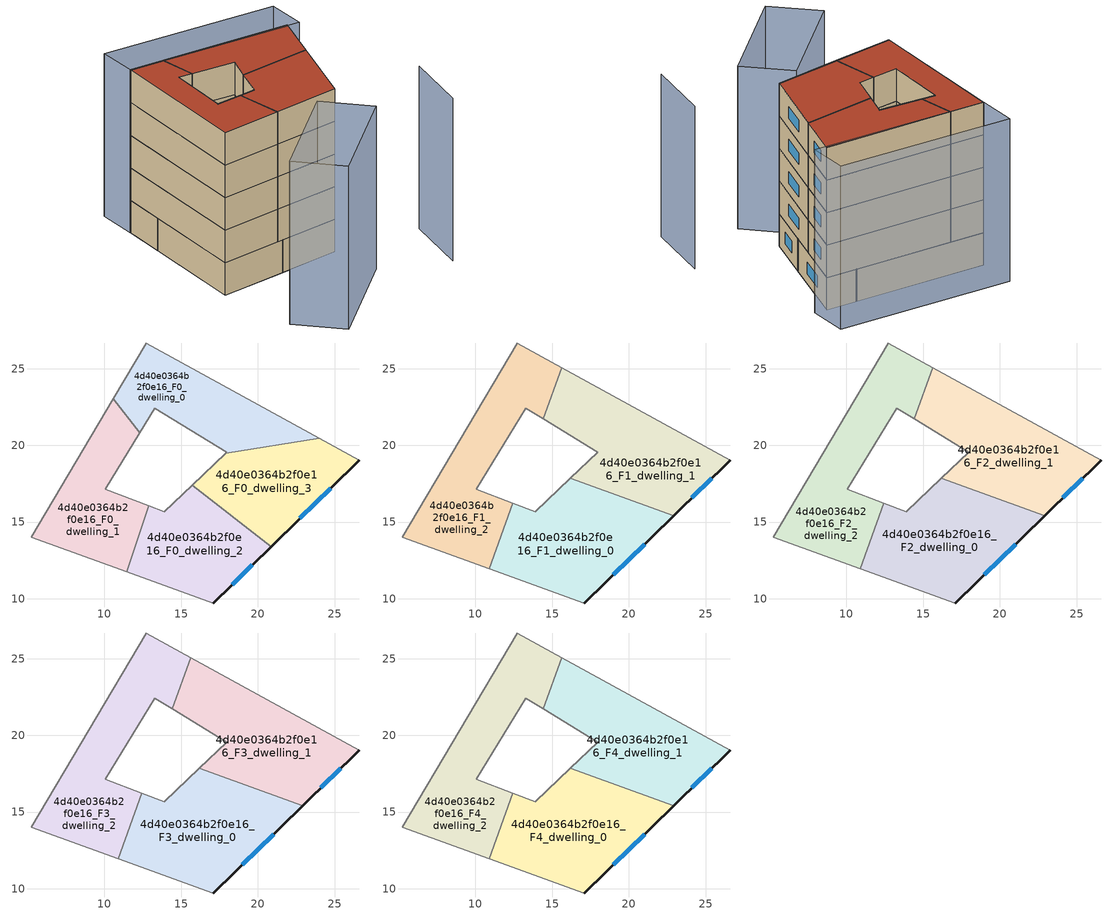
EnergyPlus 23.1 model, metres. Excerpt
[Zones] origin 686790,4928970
4d40e0364b2f0e16_F0_dwelling_0
 floor ground (EU_floor_Construction): 23.99,20.46 12.71,26.67 10.56,23.03 12.3,20.82 13.28,22.42 17.98,19.56 17.91,19.49 z0
 wall to 4d40e0364b2f0e16_F0_dwelling_3 (EU_wall_Construction): 23.99,20.46 17.91,19.49 z0:3
 wall adiabatic (EU_wall_Construction): 17.91,19.49 17.98,19.56 13.28,22.42 12.3,20.82 / 10.56,23.03 12.71,26.67 23.99,20.46 z0:3
 wall to 4d40e0364b2f0e16_F0_dwelling_1 (EU_wall_Construction): 12.3,20.82 10.56,23.03 z0:3
4d40e0364b2f0e16_F0_dwelling_1
 floor ground (EU_floor_Construction): 11.44,11.76 12.9,16.05 10.06,17.12 12.3,20.82 10.56,23.03 5.23,14 z0
 wall adiabatic (EU_wall_Construction): 12.3,20.82 10.06,17.12 12.9,16.05 / 11.44,11.76 5.23,14 10.56,23.03 z0:3
 wall to 4d40e0364b2f0e16_F0_dwelling_2 (EU_wall_Construction): 12.9,16.05 11.44,11.76 z0:3
4d40e0364b2f0e16_F0_dwelling_2
 floor ground (EU_floor_Construction): 20.86,13.41 15.71,17.41 13.89,15.67 12.9,16.05 11.44,11.76 17.1,9.72 z0
 wall outside (EU_wall_Construction): 20.86,13.41 17.1,9.72 z0:3
 wall adiabatic (EU_wall_Construction): 12.9,16.05 13.89,15.67 15.71,17.41 / 17.1,9.72 11.44,11.76 z0:3
 wall to 4d40e0364b2f0e16_F0_dwelling_3 (EU_wall_Construction): 15.71,17.41 20.86,13.41 z0:3
 window (EU_Window_Construction): 19.64,12.21 18.32,10.92 z0.98:2.02
4d40e0364b2f0e16_F0_dwelling_3
 floor ground (EU_floor_Construction): 26.6,19.02 23.99,20.46 17.91,19.49 15.71,17.41 20.86,13.41 z0
 wall outside (EU_wall_Construction): 26.6,19.02 20.86,13.41 z0:3
 wall adiabatic (EU_wall_Construction): 15.71,17.41 17.91,19.49 / 23.99,20.46 26.6,19.02 z0:3
 window (EU_Window_Construction): 24.73,17.2 22.73,15.23 z0.98:2.02
4d40e0364b2f0e16_F1_dwelling_0
 floor to 4d40e0364b2f0e16_F0_dwelling_2 (EU_floor_Construction): 20.86,13.41 15.71,17.41 13.89,15.67 12.9,16.05 11.44,11.76 17.1,9.72 z3
 floor to 4d40e0364b2f0e16_F0_dwelling_1 (EU_floor_Construction): 11.44,11.76 12.9,16.05 12.44,16.22 10.9,11.96 z3
 floor to 4d40e0364b2f0e16_F0_dwelling_3 (EU_floor_Construction): 22.91,15.41 16.17,17.84 15.71,17.41 20.86,13.41 z3
 wall outside (EU_wall_Construction): 22.91,15.41 17.1,9.72 z3:6
 wall to 4d40e0364b2f0e16_F1_dwelling_1 (EU_wall_Construction): 16.17,17.84 22.91,15.41 z3:6
 wall adiabatic (EU_wall_Construction): 17.1,9.72 10.9,11.96 / 12.44,16.22 13.89,15.67 16.17,17.84 z3:6
 wall to 4d40e0364b2f0e16_F1_dwelling_2 (EU_wall_Construction): 10.9,11.96 12.44,16.22 z3:6
 window (EU_Window_Construction): 21.02,13.56 18.99,11.57 z3.98:5.02
4d40e0364b2f0e16_F1_dwelling_1
 floor to 4d40e0364b2f0e16_F0_dwelling_0 (EU_floor_Construction): 23.99,20.46 15.63,25.06 14.42,21.73 17.98,19.56 17.91,19.49 z3
 floor to 4d40e0364b2f0e16_F0_dwelling_3 (EU_floor_Construction): 26.6,19.02 23.99,20.46 17.91,19.49 16.17,17.84 22.91,15.41 z3
 wall outside (EU_wall_Construction): 26.6,19.02 22.91,15.41 z3:6
 wall to 4d40e0364b2f0e16_F1_dwelling_2 (EU_wall_Construction): 14.42,21.73 15.63,25.06 z3:6
 wall adiabatic (EU_wall_Construction): 15.63,25.06 26.6,19.02 / 16.17,17.84 17.98,19.56 14.42,21.73 z3:6
 window (EU_Window_Construction): 25.4,17.85 24.11,16.59 z3.98:5.02
4d40e0364b2f0e16_F1_dwelling_2
 floor to 4d40e0364b2f0e16_F0_dwelling_1 (EU_floor_Construction): 10.9,11.96 12.44,16.22 10.06,17.12 12.3,20.82 10.56,23.03 5.23,14 z3
 floor to 4d40e0364b2f0e16_F0_dwelling_0 (EU_floor_Construction): 14.42,21.73 15.63,25.06 12.71,26.67 10.56,23.03 12.3,20.82 13.28,22.42 z3
 wall adiabatic (EU_wall_Construction): 14.42,21.73 13.28,22.42 10.06,17.12 12.44,16.22 / 10.9,11.96 5.23,14 12.71,26.67 15.63,25.06 z3:6
4d40e0364b2f0e16_F2_dwelling_0
 floor to 4d40e0364b2f0e16_F1_dwelling_0 (EU_floor_Construction): 22.91,15.41 16.17,17.84 13.89,15.67 12.44,16.22 10.9,11.96 17.1,9.72 z6
 wall outside (EU_wall_Construction): 22.91,15.41 17.1,9.72 z6:9
 wall to 4d40e0364b2f0e16_F2_dwelling_1 (EU_wall_Construction): 16.17,17.84 22.91,15.41 z6:9
 wall adiabatic (EU_wall_Construction): 17.1,9.72 10.9,11.96 / 12.44,16.22 13.89,15.67 16.17,17.84 z6:9
 wall to 4d40e0364b2f0e16_F2_dwelling_2 (EU_wall_Construction): 10.9,11.96 12.44,16.22 z6:9
 window (EU_Window_Construction): 21.02,13.56 18.99,11.57 z6.98:8.02
4d40e0364b2f0e16_F2_dwelling_1
 floor to 4d40e0364b2f0e16_F1_dwelling_1 (EU_floor_Construction): 26.6,19.02 15.63,25.06 14.42,21.73 17.98,19.56 16.17,17.84 22.91,15.41 z6
 wall outside (EU_wall_Construction): 26.6,19.02 22.91,15.41 z6:9
 wall to 4d40e0364b2f0e16_F2_dwelling_2 (EU_wall_Construction): 14.42,21.73 15.63,25.06 z6:9
 wall adiabatic (EU_wall_Construction): 15.63,25.06 26.6,19.02 / 16.17,17.84 17.98,19.56 14.42,21.73 z6:9
 window (EU_Window_Construction): 25.4,17.85 24.11,16.59 z6.98:8.02
4d40e0364b2f0e16_F2_dwelling_2
 floor to 4d40e0364b2f0e16_F1_dwelling_2 (EU_floor_Construction): 10.9,11.96 12.44,16.22 10.06,17.12 13.28,22.42 14.42,21.73 15.63,25.06 12.71,26.67 5.23,14 z6
 wall adiabatic (EU_wall_Construction): 14.42,21.73 13.28,22.42 10.06,17.12 12.44,16.22 / 10.9,11.96 5.23,14 12.71,26.67 15.63,25.06 z6:9
4d40e0364b2f0e16_F3_dwelling_0
 floor to 4d40e0364b2f0e16_F2_dwelling_0 (EU_floor_Construction): 22.91,15.41 16.17,17.84 13.89,15.67 12.44,16.22 10.9,11.96 17.1,9.72 z9
 wall outside (EU_wall_Construction): 22.91,15.41 17.1,9.72 z9:12
 wall to 4d40e0364b2f0e16_F3_dwelling_1 (EU_wall_Construction): 16.17,17.84 22.91,15.41 z9:12
 wall adiabatic (EU_wall_Construction): 17.1,9.72 10.9,11.96 / 12.44,16.22 13.89,15.67 16.17,17.84 z9:12
 wall to 4d40e0364b2f0e16_F3_dwelling_2 (EU_wall_Construction): 10.9,11.96 12.44,16.22 z9:12
 window (EU_Window_Construction): 21.02,13.56 18.99,11.57 z9.98:11.02
4d40e0364b2f0e16_F3_dwelling_1
 floor to 4d40e0364b2f0e16_F2_dwelling_1 (EU_floor_Construction): 26.6,19.02 15.63,25.06 14.42,21.73 17.98,19.56 16.17,17.84 22.91,15.41 z9
 wall outside (EU_wall_Construction): 26.6,19.02 22.91,15.41 z9:12
 wall to 4d40e0364b2f0e16_F3_dwelling_2 (EU_wall_Construction): 14.42,21.73 15.63,25.06 z9:12
 wall adiabatic (EU_wall_Construction): 15.63,25.06 26.6,19.02 / 16.17,17.84 17.98,19.56 14.42,21.73 z9:12
 window (EU_Window_Construction): 25.4,17.85 24.11,16.59 z9.98:11.02
4d40e0364b2f0e16_F3_dwelling_2
 floor to 4d40e0364b2f0e16_F2_dwelling_2 (EU_floor_Construction): 10.9,11.96 12.44,16.22 10.06,17.12 13.28,22.42 14.42,21.73 15.63,25.06 12.71,26.67 5.23,14 z9
 wall adiabatic (EU_wall_Construction): 14.42,21.73 13.28,22.42 10.06,17.12 12.44,16.22 / 10.9,11.96 5.23,14 12.71,26.67 15.63,25.06 z9:12
4d40e0364b2f0e16_F4_dwelling_0
 floor to 4d40e0364b2f0e16_F3_dwelling_0 (EU_floor_Construction): 22.91,15.41 16.17,17.84 13.89,15.67 12.44,16.22 10.9,11.96 17.1,9.72 z12
 wall outside (EU_wall_Construction): 22.91,15.41 17.1,9.72 z12:15
 wall to 4d40e0364b2f0e16_F4_dwelling_1 (EU_wall_Construction): 16.17,17.84 22.91,15.41 z12:15
 wall adiabatic (EU_wall_Construction): 17.1,9.72 10.9,11.96 / 12.44,16.22 13.89,15.67 16.17,17.84 z12:15
 wall to 4d40e0364b2f0e16_F4_dwelling_2 (EU_wall_Construction): 10.9,11.96 12.44,16.22 z12:15
 window (EU_Window_Construction): 21.02,13.56 18.99,11.57 z12.98:14.02
 roof outside (EU_roof_Construction): 22.91,15.41 17.1,9.72 10.9,11.96 12.44,16.22 13.89,15.67 16.17,17.84 z15
4d40e0364b2f0e16_F4_dwelling_1
 floor to 4d40e0364b2f0e16_F3_dwelling_1 (EU_floor_Construction): 26.6,19.02 15.63,25.06 14.42,21.73 17.98,19.56 16.17,17.84 22.91,15.41 z12
 wall outside (EU_wall_Construction): 26.6,19.02 22.91,15.41 z12:15
 wall to 4d40e0364b2f0e16_F4_dwelling_2 (EU_wall_Construction): 14.42,21.73 15.63,25.06 z12:15
 wall adiabatic (EU_wall_Construction): 15.63,25.06 26.6,19.02 / 16.17,17.84 17.98,19.56 14.42,21.73 z12:15
 window (EU_Window_Construction): 25.4,17.85 24.11,16.59 z12.98:14.02
 roof outside (EU_roof_Construction): 26.6,19.02 22.91,15.41 16.17,17.84 17.98,19.56 14.42,21.73 15.63,25.06 z15
4d40e0364b2f0e16_F4_dwelling_2
 floor to 4d40e0364b2f0e16_F3_dwelling_2 (EU_floor_Construction): 10.9,11.96 12.44,16.22 10.06,17.12 13.28,22.42 14.42,21.73 15.63,25.06 12.71,26.67 5.23,14 z12
 wall adiabatic (EU_wall_Construction): 14.42,21.73 13.28,22.42 10.06,17.12 12.44,16.22 / 10.9,11.96 5.23,14 12.71,26.67 15.63,25.06 z12:15
 roof outside (EU_roof_Construction): 15.63,25.06 14.42,21.73 13.28,22.42 10.06,17.12 12.44,16.22 10.9,11.96 5.23,14 12.71,26.67 z15
shading: 19.91,0.14 24.3,5.48 / 2.62,6.63 14.23,9.95 / 14.23,9.95 15.61,5.11 / 15.61,5.11 4,1.78 / 4,1.78 2.62,6.63 / 14.62,30.06 29.37,21.72 / 29.37,21.72 27.46,18.34 / 27.46,18.34 12.71,26.67 / 12.71,26.67 14.62,30.06 z0:15
[Building]
EU S2 Campaign: North Axis=0; Terrain=City; Solar Distribution=FullExterior
[Site:Location]
Bologna: Latitude=44.5; Longitude=11.25; Time Zone=1; Elevation=37
[SizingPeriod:WeatherFileDays]
AnnualSizingPeriod: Begin Month=1; Begin Day of Month=1; End Month=12; End Day of Month=31; Day of Week for Start Day=Monday; Use Weather File Daylight Saving Period=No; Use Weather File Rain and Snow Indicators=No
[MATERIAL]
EU_InternalMass_Material: Roughness=MediumRough; Thickness=0.1; Conductivity=1; Density=1800; Specific Heat=900; Thermal Absorptance=0.9; Solar Absorptance=0.7; Visible Absorptance=0.7
[MATERIAL:NOMASS] Roughness=MediumRough; Thermal Absorptance=0.9; Solar Absorptance=0.7; Visible Absorptance=0.7
Name | Thermal Resistance
EU_wall_NoMass | 0.905828
EU_roof_NoMass | 0.37593
EU_floor_NoMass | 0.67114
[WINDOWMATERIAL:SIMPLEGLAZINGSYSTEM]
EU_Window_SimpleGlazing: UFactor=4.52486; Solar Heat Gain Coefficient=0.85; Visible Transmittance=0.85
[CONSTRUCTION]
EU_wall_Construction: EU_wall_NoMass
EU_roof_Construction: EU_roof_NoMass
EU_floor_Construction: EU_floor_NoMass
EU_InternalMass_Construction: EU_InternalMass_Material
EU_Window_Construction: EU_Window_SimpleGlazing
[ZONE] Type=1; Multiplier=1; Ceiling Height=autocalculate; Floor Area=autocalculate; Part of Total Floor Area=Yes
Name | Volume
4d40e0364b2f0e16_F0_dwelling_0 | 123.464
4d40e0364b2f0e16_F1_dwelling_0; 4d40e0364b2f0e16_F2_dwelling_0; 4d40e0364b2f0e16_F3_dwelling_0; 4d40e0364b2f0e16_F4_dwelling_0 | 164.624
4d40e0364b2f0e16_F0_dwelling_1 | 123.461
4d40e0364b2f0e16_F1_dwelling_1; 4d40e0364b2f0e16_F2_dwelling_1; 4d40e0364b2f0e16_F3_dwelling_1; 4d40e0364b2f0e16_F4_dwelling_1 | 164.609
4d40e0364b2f0e16_F0_dwelling_2 | 123.456
4d40e0364b2f0e16_F1_dwelling_2; 4d40e0364b2f0e16_F2_dwelling_2; 4d40e0364b2f0e16_F3_dwelling_2; 4d40e0364b2f0e16_F4_dwelling_2 | 164.62
4d40e0364b2f0e16_F0_dwelling_3 | 123.453
[INTERNALMASS] Construction=EU_InternalMass_Construction
Name | Zone or ZoneList | Surface Area
4d40e0364b2f0e16_F0_dwelling_0_EU_InternalMass | 4d40e0364b2f0e16_F0_dwelling_0 | 41.1545
4d40e0364b2f0e16_F0_dwelling_1_EU_InternalMass | 4d40e0364b2f0e16_F0_dwelling_1 | 41.154
4d40e0364b2f0e16_F0_dwelling_2_EU_InternalMass | 4d40e0364b2f0e16_F0_dwelling_2 | 41.1521
4d40e0364b2f0e16_F0_dwelling_3_EU_InternalMass | 4d40e0364b2f0e16_F0_dwelling_3 | 41.151
4d40e0364b2f0e16_F1_dwelling_0_EU_InternalMass | 4d40e0364b2f0e16_F1_dwelling_0 | 54.8736
4d40e0364b2f0e16_F1_dwelling_1_EU_InternalMass | 4d40e0364b2f0e16_F1_dwelling_1 | 54.8708
4d40e0364b2f0e16_F1_dwelling_2_EU_InternalMass | 4d40e0364b2f0e16_F1_dwelling_2 | 54.8735
4d40e0364b2f0e16_F2_dwelling_0_EU_InternalMass | 4d40e0364b2f0e16_F2_dwelling_0 | 54.8736
4d40e0364b2f0e16_F2_dwelling_1_EU_InternalMass | 4d40e0364b2f0e16_F2_dwelling_1 | 54.8708
4d40e0364b2f0e16_F2_dwelling_2_EU_InternalMass | 4d40e0364b2f0e16_F2_dwelling_2 | 54.8735
4d40e0364b2f0e16_F3_dwelling_0_EU_InternalMass | 4d40e0364b2f0e16_F3_dwelling_0 | 54.8736
4d40e0364b2f0e16_F3_dwelling_1_EU_InternalMass | 4d40e0364b2f0e16_F3_dwelling_1 | 54.8708
4d40e0364b2f0e16_F3_dwelling_2_EU_InternalMass | 4d40e0364b2f0e16_F3_dwelling_2 | 54.8735
4d40e0364b2f0e16_F4_dwelling_0_EU_InternalMass | 4d40e0364b2f0e16_F4_dwelling_0 | 54.8736
4d40e0364b2f0e16_F4_dwelling_1_EU_InternalMass | 4d40e0364b2f0e16_F4_dwelling_1 | 54.8708
4d40e0364b2f0e16_F4_dwelling_2_EU_InternalMass | 4d40e0364b2f0e16_F4_dwelling_2 | 54.8735
[OTHEREQUIPMENT] Fuel Type=Electricity; Design Level Calculation Method=Watts/Area; Power per Zone Floor Area=1; Fraction Latent=0; Fraction Radiant=0; Fraction Lost=0; Carbon Dioxide Generation Rate=0; EndUse Subcategory=EU_Step8_InternalGains
Name | Zone or ZoneList or Space or SpaceList | Schedule
EU_Step8_InternalGain_4d40e0364b2f0e16_F0_dwelling_0_f000 | 4d40e0364b2f0e16_F0_dwelling_0 | EU_Step8_GainSchedule_4d40e0364b2f0e16_F0_dwelling_0_f000
EU_Step8_InternalGain_4d40e0364b2f0e16_F0_dwelling_1_f000 | 4d40e0364b2f0e16_F0_dwelling_1 | EU_Step8_GainSchedule_4d40e0364b2f0e16_F0_dwelling_1_f000
EU_Step8_InternalGain_4d40e0364b2f0e16_F0_dwelling_2_f000 | 4d40e0364b2f0e16_F0_dwelling_2 | EU_Step8_GainSchedule_4d40e0364b2f0e16_F0_dwelling_2_f000
EU_Step8_InternalGain_4d40e0364b2f0e16_F0_dwelling_3_f000 | 4d40e0364b2f0e16_F0_dwelling_3 | EU_Step8_GainSchedule_4d40e0364b2f0e16_F0_dwelling_3_f000
EU_Step8_InternalGain_4d40e0364b2f0e16_F1_dwelling_0_f000 | 4d40e0364b2f0e16_F1_dwelling_0 | EU_Step8_GainSchedule_4d40e0364b2f0e16_F1_dwelling_0_f000
EU_Step8_InternalGain_4d40e0364b2f0e16_F1_dwelling_1_f000 | 4d40e0364b2f0e16_F1_dwelling_1 | EU_Step8_GainSchedule_4d40e0364b2f0e16_F1_dwelling_1_f000
EU_Step8_InternalGain_4d40e0364b2f0e16_F1_dwelling_2_f000 | 4d40e0364b2f0e16_F1_dwelling_2 | EU_Step8_GainSchedule_4d40e0364b2f0e16_F1_dwelling_2_f000
EU_Step8_InternalGain_4d40e0364b2f0e16_F2_dwelling_0_f000 | 4d40e0364b2f0e16_F2_dwelling_0 | EU_Step8_GainSchedule_4d40e0364b2f0e16_F2_dwelling_0_f000
EU_Step8_InternalGain_4d40e0364b2f0e16_F2_dwelling_1_f000 | 4d40e0364b2f0e16_F2_dwelling_1 | EU_Step8_GainSchedule_4d40e0364b2f0e16_F2_dwelling_1_f000
EU_Step8_InternalGain_4d40e0364b2f0e16_F2_dwelling_2_f000 | 4d40e0364b2f0e16_F2_dwelling_2 | EU_Step8_GainSchedule_4d40e0364b2f0e16_F2_dwelling_2_f000
EU_Step8_InternalGain_4d40e0364b2f0e16_F3_dwelling_0_f000 | 4d40e0364b2f0e16_F3_dwelling_0 | EU_Step8_GainSchedule_4d40e0364b2f0e16_F3_dwelling_0_f000
EU_Step8_InternalGain_4d40e0364b2f0e16_F3_dwelling_1_f000 | 4d40e0364b2f0e16_F3_dwelling_1 | EU_Step8_GainSchedule_4d40e0364b2f0e16_F3_dwelling_1_f000
EU_Step8_InternalGain_4d40e0364b2f0e16_F3_dwelling_2_f000 | 4d40e0364b2f0e16_F3_dwelling_2 | EU_Step8_GainSchedule_4d40e0364b2f0e16_F3_dwelling_2_f000
EU_Step8_InternalGain_4d40e0364b2f0e16_F4_dwelling_0_f000 | 4d40e0364b2f0e16_F4_dwelling_0 | EU_Step8_GainSchedule_4d40e0364b2f0e16_F4_dwelling_0_f000
EU_Step8_InternalGain_4d40e0364b2f0e16_F4_dwelling_1_f000 | 4d40e0364b2f0e16_F4_dwelling_1 | EU_Step8_GainSchedule_4d40e0364b2f0e16_F4_dwelling_1_f000
EU_Step8_InternalGain_4d40e0364b2f0e16_F4_dwelling_2_f000 | 4d40e0364b2f0e16_F4_dwelling_2 | EU_Step8_GainSchedule_4d40e0364b2f0e16_F4_dwelling_2_f000
[ZONEVENTILATION:DESIGNFLOWRATE] Schedule=EU_AlwaysOn; Design Flow Rate Calculation Method=AirChanges/Hour; Air Changes per Hour=0.73129; Ventilation Type=Natural; Fan Pressure Rise=0; Fan Total Efficiency=1; Constant Term Coefficient=1; Temperature Term Coefficient=0; Velocity Term Coefficient=0; Velocity Squared Term Coefficient=0; Minimum Indoor Temperature=-100; Maximum Indoor Temperature=100; Delta Temperature=-100; Minimum Outdoor Temperature=-100; Maximum Outdoor Temperature=100; Maximum Wind Speed=40
Name | Zone or ZoneList or Space or SpaceList
EU_ConstantAir_4d40e0364b2f0e16_F0_dwelling_0 | 4d40e0364b2f0e16_F0_dwelling_0
EU_ConstantAir_4d40e0364b2f0e16_F0_dwelling_1 | 4d40e0364b2f0e16_F0_dwelling_1
EU_ConstantAir_4d40e0364b2f0e16_F0_dwelling_2 | 4d40e0364b2f0e16_F0_dwelling_2
EU_ConstantAir_4d40e0364b2f0e16_F0_dwelling_3 | 4d40e0364b2f0e16_F0_dwelling_3
EU_ConstantAir_4d40e0364b2f0e16_F1_dwelling_0 | 4d40e0364b2f0e16_F1_dwelling_0
EU_ConstantAir_4d40e0364b2f0e16_F1_dwelling_1 | 4d40e0364b2f0e16_F1_dwelling_1
EU_ConstantAir_4d40e0364b2f0e16_F1_dwelling_2 | 4d40e0364b2f0e16_F1_dwelling_2
EU_ConstantAir_4d40e0364b2f0e16_F2_dwelling_0 | 4d40e0364b2f0e16_F2_dwelling_0
EU_ConstantAir_4d40e0364b2f0e16_F2_dwelling_1 | 4d40e0364b2f0e16_F2_dwelling_1
EU_ConstantAir_4d40e0364b2f0e16_F2_dwelling_2 | 4d40e0364b2f0e16_F2_dwelling_2
EU_ConstantAir_4d40e0364b2f0e16_F3_dwelling_0 | 4d40e0364b2f0e16_F3_dwelling_0
EU_ConstantAir_4d40e0364b2f0e16_F3_dwelling_1 | 4d40e0364b2f0e16_F3_dwelling_1
EU_ConstantAir_4d40e0364b2f0e16_F3_dwelling_2 | 4d40e0364b2f0e16_F3_dwelling_2
EU_ConstantAir_4d40e0364b2f0e16_F4_dwelling_0 | 4d40e0364b2f0e16_F4_dwelling_0
EU_ConstantAir_4d40e0364b2f0e16_F4_dwelling_1 | 4d40e0364b2f0e16_F4_dwelling_1
EU_ConstantAir_4d40e0364b2f0e16_F4_dwelling_2 | 4d40e0364b2f0e16_F4_dwelling_2
[HVACTEMPLATE:THERMOSTAT] Constant Heating Setpoint=20; Constant Cooling Setpoint=50
EU_HeatOnly_4d40e0364b2f0e16_F0_dwelling_0; EU_HeatOnly_4d40e0364b2f0e16_F0_dwelling_1; EU_HeatOnly_4d40e0364b2f0e16_F0_dwelling_2; EU_HeatOnly_4d40e0364b2f0e16_F0_dwelling_3; EU_HeatOnly_4d40e0364b2f0e16_F1_dwelling_0; EU_HeatOnly_4d40e0364b2f0e16_F1_dwelling_1; EU_HeatOnly_4d40e0364b2f0e16_F1_dwelling_2; EU_HeatOnly_4d40e0364b2f0e16_F2_dwelling_0; EU_HeatOnly_4d40e0364b2f0e16_F2_dwelling_1; EU_HeatOnly_4d40e0364b2f0e16_F2_dwelling_2; EU_HeatOnly_4d40e0364b2f0e16_F3_dwelling_0; EU_HeatOnly_4d40e0364b2f0e16_F3_dwelling_1; EU_HeatOnly_4d40e0364b2f0e16_F3_dwelling_2; EU_HeatOnly_4d40e0364b2f0e16_F4_dwelling_0; EU_HeatOnly_4d40e0364b2f0e16_F4_dwelling_1; EU_HeatOnly_4d40e0364b2f0e16_F4_dwelling_2
[HVACTEMPLATE:ZONE:IDEALLOADSAIRSYSTEM] System Availability Schedule=EU_AlwaysOn; Maximum Heating Supply Air Temperature=50; Minimum Cooling Supply Air Temperature=13; Maximum Heating Supply Air Humidity Ratio=0.0156; Minimum Cooling Supply Air Humidity Ratio=0.0077; Heating Limit=NoLimit; Cooling Limit=NoLimit; Heating Availability Schedule=EU_AlwaysOn; Cooling Availability Schedule=EU_CoolingOff; Dehumidification Control Type=ConstantSensibleHeatRatio; Cooling Sensible Heat Ratio=0.7; Dehumidification Setpoint=60; Humidification Control Type=None; Humidification Setpoint=30; Outdoor Air Method=None; Outdoor Air Flow Rate per Person=0.00944; Outdoor Air Flow Rate per Zone Floor Area=0; Outdoor Air Flow Rate per Zone=0; Demand Controlled Ventilation Type=None; Outdoor Air Economizer Type=NoEconomizer; Heat Recovery Type=None; Sensible Heat Recovery Effectiveness=0.7; Latent Heat Recovery Effectiveness=0.65
Name | Template Thermostat
4d40e0364b2f0e16_F0_dwelling_0 | EU_HeatOnly_4d40e0364b2f0e16_F0_dwelling_0
4d40e0364b2f0e16_F0_dwelling_1 | EU_HeatOnly_4d40e0364b2f0e16_F0_dwelling_1
4d40e0364b2f0e16_F0_dwelling_2 | EU_HeatOnly_4d40e0364b2f0e16_F0_dwelling_2
4d40e0364b2f0e16_F0_dwelling_3 | EU_HeatOnly_4d40e0364b2f0e16_F0_dwelling_3
4d40e0364b2f0e16_F1_dwelling_0 | EU_HeatOnly_4d40e0364b2f0e16_F1_dwelling_0
4d40e0364b2f0e16_F1_dwelling_1 | EU_HeatOnly_4d40e0364b2f0e16_F1_dwelling_1
4d40e0364b2f0e16_F1_dwelling_2 | EU_HeatOnly_4d40e0364b2f0e16_F1_dwelling_2
4d40e0364b2f0e16_F2_dwelling_0 | EU_HeatOnly_4d40e0364b2f0e16_F2_dwelling_0
4d40e0364b2f0e16_F2_dwelling_1 | EU_HeatOnly_4d40e0364b2f0e16_F2_dwelling_1
4d40e0364b2f0e16_F2_dwelling_2 | EU_HeatOnly_4d40e0364b2f0e16_F2_dwelling_2
4d40e0364b2f0e16_F3_dwelling_0 | EU_HeatOnly_4d40e0364b2f0e16_F3_dwelling_0
4d40e0364b2f0e16_F3_dwelling_1 | EU_HeatOnly_4d40e0364b2f0e16_F3_dwelling_1
4d40e0364b2f0e16_F3_dwelling_2 | EU_HeatOnly_4d40e0364b2f0e16_F3_dwelling_2
4d40e0364b2f0e16_F4_dwelling_0 | EU_HeatOnly_4d40e0364b2f0e16_F4_dwelling_0
4d40e0364b2f0e16_F4_dwelling_1 | EU_HeatOnly_4d40e0364b2f0e16_F4_dwelling_1
4d40e0364b2f0e16_F4_dwelling_2 | EU_HeatOnly_4d40e0364b2f0e16_F4_dwelling_2
[SIZING:ZONE] Zone Cooling Design Supply Air Temperature Input Method=SupplyAirTemperature; Zone Cooling Design Supply Air Temperature=13; Zone Heating Design Supply Air Temperature Input Method=SupplyAirTemperature; Zone Heating Design Supply Air Temperature=50; Zone Cooling Design Supply Air Humidity Ratio=0.008; Zone Heating Design Supply Air Humidity Ratio=0.008; Cooling Design Air Flow Method=DesignDay; Cooling Design Air Flow Rate=0; Cooling Minimum Air Flow per Zone Floor Area=0.000762; Cooling Minimum Air Flow=0; Cooling Minimum Air Flow Fraction=0.2; Heating Design Air Flow Method=DesignDay; Heating Design Air Flow Rate=0; Heating Maximum Air Flow per Zone Floor Area=0.002032; Heating Maximum Air Flow=0.141576; Heating Maximum Air Flow Fraction=0.3; Account for Dedicated Outdoor Air System=No; Dedicated Outdoor Air System Control Strategy=NeutralSupplyAir; Dedicated Outdoor Air Low Setpoint Temperature for Design=autosize; Dedicated Outdoor Air High Setpoint Temperature for Design=autosize; Zone Load Sizing Method=Sensible Load Only No Latent Load; Zone Latent Cooling Design Supply Air Humidity Ratio Input Method=HumidityRatioDifference; Zone Cooling Design Supply Air Humidity Ratio Difference=0.005; Zone Latent Heating Design Supply Air Humidity Ratio Input Method=HumidityRatioDifference; Zone Humidification Design Supply Air Humidity Ratio Difference=0.005
4d40e0364b2f0e16_F0_dwelling_0; 4d40e0364b2f0e16_F0_dwelling_1; 4d40e0364b2f0e16_F0_dwelling_2; 4d40e0364b2f0e16_F0_dwelling_3; 4d40e0364b2f0e16_F1_dwelling_0; 4d40e0364b2f0e16_F1_dwelling_1; 4d40e0364b2f0e16_F1_dwelling_2; 4d40e0364b2f0e16_F2_dwelling_0; 4d40e0364b2f0e16_F2_dwelling_1; 4d40e0364b2f0e16_F2_dwelling_2; 4d40e0364b2f0e16_F3_dwelling_0; 4d40e0364b2f0e16_F3_dwelling_1; 4d40e0364b2f0e16_F3_dwelling_2; 4d40e0364b2f0e16_F4_dwelling_0; 4d40e0364b2f0e16_F4_dwelling_1; 4d40e0364b2f0e16_F4_dwelling_2
[SCHEDULE:CONSTANT]
Name | Hourly Value
EU_AlwaysOn | 1
EU_CoolingOff | 0
[SCHEDULE:FILE] Column Number=1; Rows to Skip at Top=0; Number of Hours of Data=8760; Column Separator=Comma; Interpolate to Timestep=No; Minutes per Item=60; Adjust Schedule for Daylight Savings=Yes
Name | File
EU_Step8_GainSchedule_4d40e0364b2f0e16_F0_dwelling_0_f000 | ../../schedules/4d40e0364b2f0e16/4d40e0364b2f0e16_F0_dwelling_0_f000_gain.csv
EU_Step8_GainSchedule_4d40e0364b2f0e16_F0_dwelling_1_f000 | ../../schedules/4d40e0364b2f0e16/4d40e0364b2f0e16_F0_dwelling_1_f000_gain.csv
EU_Step8_GainSchedule_4d40e0364b2f0e16_F0_dwelling_2_f000 | ../../schedules/4d40e0364b2f0e16/4d40e0364b2f0e16_F0_dwelling_2_f000_gain.csv
EU_Step8_GainSchedule_4d40e0364b2f0e16_F0_dwelling_3_f000 | ../../schedules/4d40e0364b2f0e16/4d40e0364b2f0e16_F0_dwelling_3_f000_gain.csv
EU_Step8_GainSchedule_4d40e0364b2f0e16_F1_dwelling_0_f000 | ../../schedules/4d40e0364b2f0e16/4d40e0364b2f0e16_F1_dwelling_0_f000_gain.csv
EU_Step8_GainSchedule_4d40e0364b2f0e16_F1_dwelling_1_f000 | ../../schedules/4d40e0364b2f0e16/4d40e0364b2f0e16_F1_dwelling_1_f000_gain.csv
EU_Step8_GainSchedule_4d40e0364b2f0e16_F1_dwelling_2_f000 | ../../schedules/4d40e0364b2f0e16/4d40e0364b2f0e16_F1_dwelling_2_f000_gain.csv
EU_Step8_GainSchedule_4d40e0364b2f0e16_F2_dwelling_0_f000 | ../../schedules/4d40e0364b2f0e16/4d40e0364b2f0e16_F2_dwelling_0_f000_gain.csv
EU_Step8_GainSchedule_4d40e0364b2f0e16_F2_dwelling_1_f000 | ../../schedules/4d40e0364b2f0e16/4d40e0364b2f0e16_F2_dwelling_1_f000_gain.csv
EU_Step8_GainSchedule_4d40e0364b2f0e16_F2_dwelling_2_f000 | ../../schedules/4d40e0364b2f0e16/4d40e0364b2f0e16_F2_dwelling_2_f000_gain.csv
EU_Step8_GainSchedule_4d40e0364b2f0e16_F3_dwelling_0_f000 | ../../schedules/4d40e0364b2f0e16/4d40e0364b2f0e16_F3_dwelling_0_f000_gain.csv
EU_Step8_GainSchedule_4d40e0364b2f0e16_F3_dwelling_1_f000 | ../../schedules/4d40e0364b2f0e16/4d40e0364b2f0e16_F3_dwelling_1_f000_gain.csv
EU_Step8_GainSchedule_4d40e0364b2f0e16_F3_dwelling_2_f000 | ../../schedules/4d40e0364b2f0e16/4d40e0364b2f0e16_F3_dwelling_2_f000_gain.csv
EU_Step8_GainSchedule_4d40e0364b2f0e16_F4_dwelling_0_f000 | ../../schedules/4d40e0364b2f0e16/4d40e0364b2f0e16_F4_dwelling_0_f000_gain.csv
EU_Step8_GainSchedule_4d40e0364b2f0e16_F4_dwelling_1_f000 | ../../schedules/4d40e0364b2f0e16/4d40e0364b2f0e16_F4_dwelling_1_f000_gain.csv
EU_Step8_GainSchedule_4d40e0364b2f0e16_F4_dwelling_2_f000 | ../../schedules/4d40e0364b2f0e16/4d40e0364b2f0e16_F4_dwelling_2_f000_gain.csv
